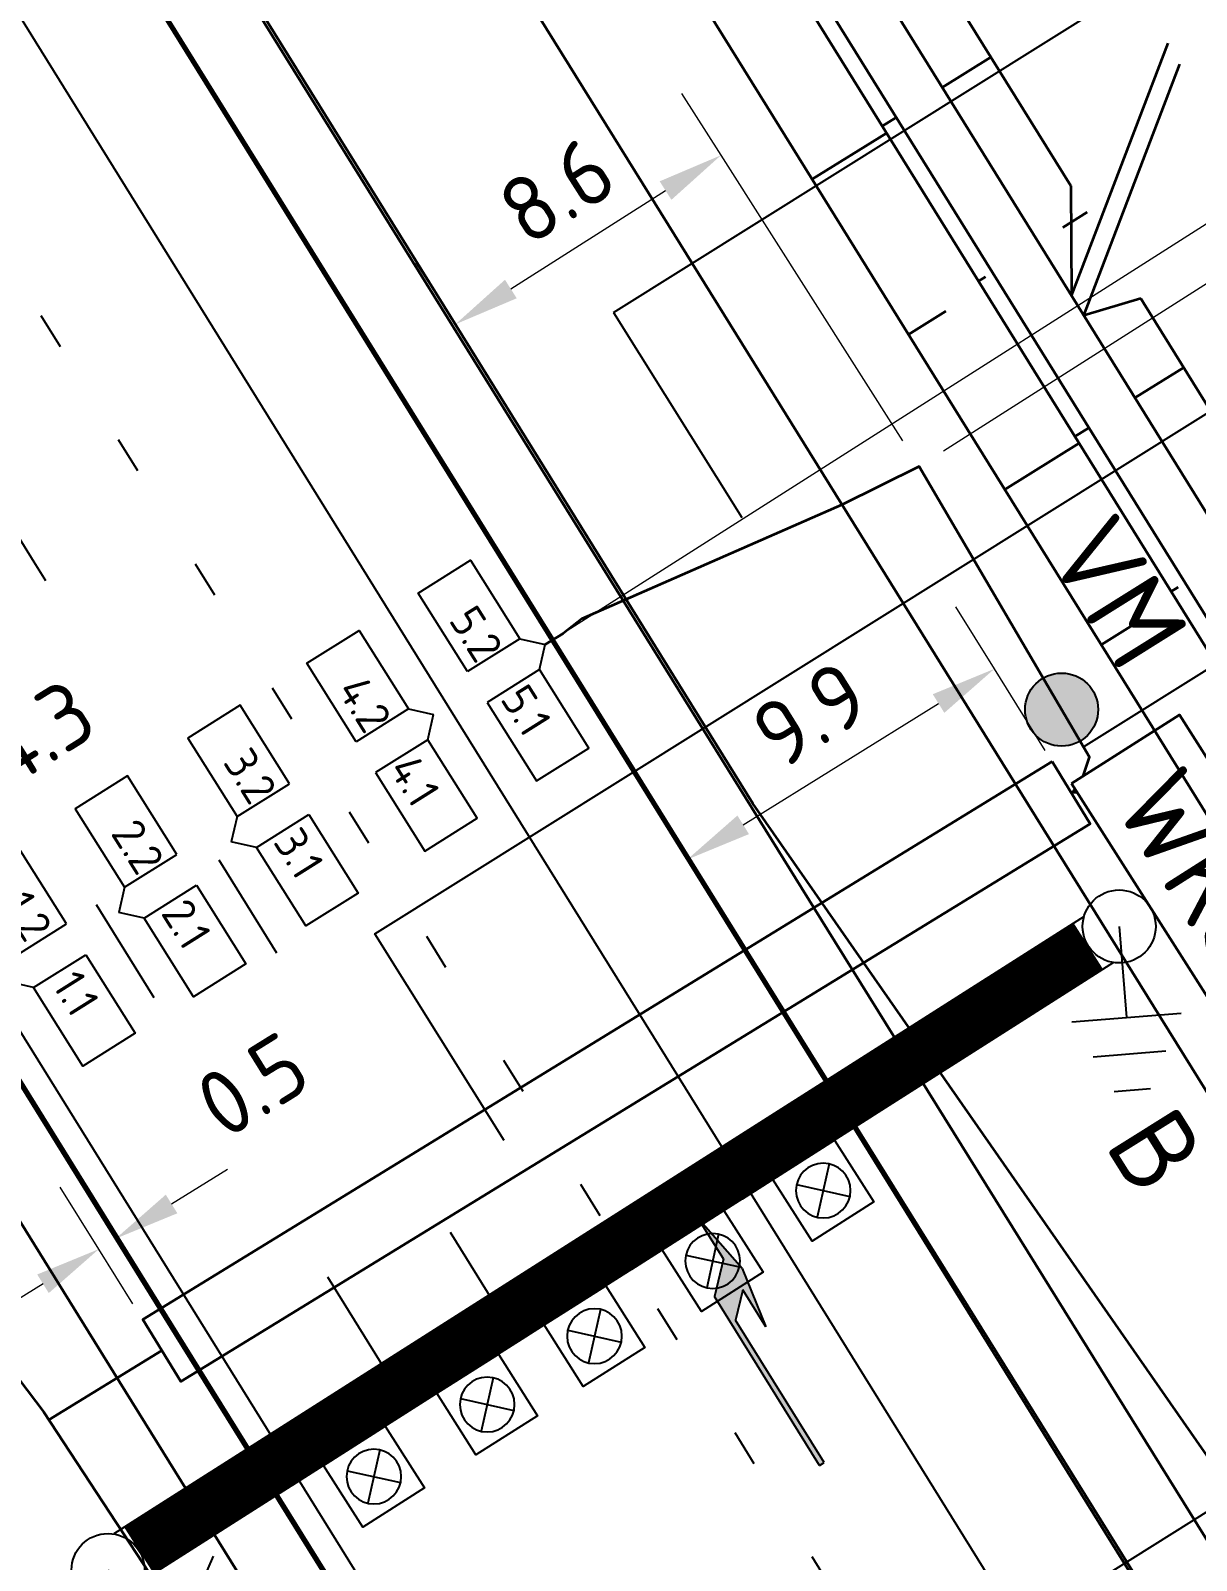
# Model space of a CAD drawing. Header units: metres. Extents: x 134219 to 139178, y 438661 to 444352.
# Drawn here: x 136176.34 to 136208.25, y 441977.05 to 442018.94 of the extents above; entities that cross this region are included whole.
import ezdxf
from ezdxf.enums import TextEntityAlignment as Align

# ---------------------------------------------------------------- set-up
doc = ezdxf.new("R2010")
doc.units = ezdxf.units.M
doc.linetypes.add('13strp', pattern=[4, 1, -3])
doc.linetypes.add('39strp', pattern=[12, 3, -9])
doc.layers.get('DEFPOINTS').update_dxf_attribs({"color": 193})
for name, color, linetype, lineweight in [('N-WE-KL-DATA-S', 10, 'Continuous', 25), ('N-WE-KL-DATA-T18', 1, 'Continuous', 18), ('N-WE-KL-DATA-T25', 7, 'Continuous', 25), ('N-WE-KL-ET_AARDING-S', 7, 'Continuous', 25), ('N-WE-KL-ET_AARDING_AARDELECTRODE-T18', 10, 'Continuous', 18), ('N-WE-KL-ET_AARDING_AARDELECTRODE-T25', 7, 'Continuous', 25), ('N-WE-KL-ET_HULPSTUK_MOF-S', 10, 'Continuous', 25), ('N-WE-KL-ET_LS_OV_KABEL-G', 10, 'KL-LS-OV-N', 35), ('N-WE-KL-ET_LS_OV_KABEL-M', 7, 'Continuous', 18), ('N-WE-KL-ET_LS_OV_KAST-G', 10, 'Continuous', 35), ('N-WE-KL-ET_MANTELBUIS-G', 10, 'Continuous', 35), ('N-WE-KL-MONITORING-T18', 1, 'Continuous', 25), ('N-WE-VW-BEWEGWIJZERING_DRAAGCONSTRUCTIE-PORTAAL-S', 10, 'Continuous', 25), ('N-WE-VW-BEWEGWIJZERING_DRAAGCONSTRUCTIE_PORTAAL_POER-S', 7, 'Continuous', 25), ('N-WE-VW-VS-S', 160, 'Continuous', 25), ('N-WE-VW-VS-T18', 10, 'Continuous', 18), ('N-WE-VW-VS-T25', 7, 'Continuous', 25), ('Utd-geleiderail-nw', 8, 'glm a2ee v014$0$f2m40080', 35), ('Utd-ondergr-nw', 8, '13strp', 35), ('X-XX-AL-AANPIJLING-S', 7, 'Continuous', 25)]:
    doc.layers.add(name, color=color, linetype=linetype, lineweight=lineweight)
doc.layers.add('N-WE-KL-MONITORING-T25', color=2, linetype='Continuous')
doc.layers.add('Utd-weg-nw', color=8, linetype='Continuous')
doc.styles.add('ISO18', font='NLCS-ISO.ttf')
doc.styles.add('ISO25', font='NLCS-ISO.ttf')
doc.styles.add('NLCS-ISO', font='NLCS-ISO.ttf')
doc.styles.add('NLCS_18', font='NLCS-ISO.ttf', dxfattribs={"height": 1.8})
doc.linetypes.add('glm a2ee v014$0$f2m40080', pattern='A,2,-1,[160,RTW.shx,S=0.5,R=0,X=0,Y=0],-1', length=4)
doc.linetypes.add('KL-LS-OV-N', pattern='A,4,-1,[103,NLCS.SHX,S=0.75,R=0,X=0,Y=0],-1,4,-1.5,["0V",Standard,S=1,R=0,X=0,Y=-0.5],-3', length=14.5)
doc.dimstyles.new('NLCS_t18_pijl_Dimension_l3_h1', dxfattribs={"dimtxt": 1.8, "dimasz": 1.8, "dimexe": 2, "dimexo": 2, "dimgap": 0.7, "dimtad": 1, "dimdec": 1, "dimzin": 0, "dimdsep": 46, "dimtxsty": 'NLCS_18', "dimcen": 2.5, "dimdle": 2, "dimclrd": 256, "dimclre": 256, "dimclrt": 256, "dimadec": 1, "dimazin": 0, "dimtfac": 1, "dimtdec": 1, "dimtofl": 0, "dimtmove": 1, "dimatfit": 0, "dimfxl": 0, "dimtolj": 1, "dimtzin": 0, "dimlwd": 18, "dimlwe": 18, "dimarcsym": 0})

# ---------------------------------------------------------------- blocks, each defined once
blk = doc.blocks.new('Dwm A2 aanvulling$0$pijlre_750')
blk.add_hatch(color=256).paths.add_polyline_path([(5.196, -0.375), (4, -0.375), (5.7, -0.675), (7.5, -0.375), (6.2, -0.375), (5.45, 0.375), (0, 0.375), (0, 0.225), (4.596, 0.225)])
for p, q in [((0, 0.375), (5.45, 0.375)), ((0, 0.375), (0, 0.225)), ((0, 0.225), (4.596, 0.225)), ((5.196, -0.375), (4.596, 0.225)), ((6.2, -0.375), (5.45, 0.375)), ((4, -0.375), (5.196, -0.375)), ((5.7, -0.675), (4, -0.375)), ((5.7, -0.675), (7.5, -0.375)), ((6.2, -0.375), (7.5, -0.375))]:
    blk.add_line(p, q)
blk = doc.blocks.new('SVW-BEWEGWIJZERING_DRAAGCONSTRUCTIE_PORTAAL_ANWB (A2 75.894 HRL)')
at = {"ltscale": 10}
blk.add_lwpolyline([(-0.844, -0.537, 1.5, 1.5, 0), (-26.836, -17.084, 0, 0, 0)], format="xyseb", dxfattribs=at)
for points in [[(-0.961, 0.277), (-27.525, -16.634)], [(-0.155, -0.988), (-26.719, -17.899)]]:
    blk.add_lwpolyline(points)
blk = doc.blocks.new('SKL-DATA_SIGNAALGEVER_DYNAMISCH-SO')
blk.add_line((0, 2), (0, -2))
blk.add_lwpolyline([(0, -1), (0, 1), (-2, 1), (-2, -1)], close=True)
for points in [[(-0.47, -0.53), (-1.53, 0.53)], [(-0.47, 0.53), (-1.53, -0.53)]]:
    blk.add_lwpolyline(points)
blk.add_circle((-1, 0), 0.75)
at = {"layer": 'N-WE-KL-DATA-T18', "linetype": 'ByBlock', "style": 'NLCS-ISO', "flags": 1}
for tag, p in [('LEVERANCIER', (0, -6.431)), ('BEHOREND_BIJ_PORTAAL_(CONSTRUCTIENUMMER)', (0, -10.215)), ('LOCATIE', (0, -14)), ('TYPE_SIGNAALGEVER', (0, -17.784)), ('PB-ADRES', (0, -21.569)), ('RIJSTROOK_(1,2,3,ETC.)', (0, -25.353)), ('BPS-CODERING', (0, -29.138)), ('OVERIGE_OPMERKING(EN)_1', (0, -32.922)), ('OVERIGE_OPMERKING(EN)_2', (0, -36.707))]:
    blk.add_attdef(tag, p, '', height=1.8, dxfattribs=at)
at = {"layer": 'N-WE-KL-DATA-T25', "linetype": 'ByBlock', "style": 'NLCS-ISO'}
blk.add_attdef('OMSCHRIJVING_T.B.V._LEGENDA', (0, 4.715), '', height=2.5, dxfattribs=at)
blk = doc.blocks.new('SVW-VS_KAST_BERMKAST-SO')
blk.add_lwpolyline([(-4, -1), (4, -1), (4, -4.5), (-4, -4.5)], close=True)
at = {"layer": 'N-WE-VW-VS-T18', "style": 'NLCS-ISO', "flags": 1}
for tag, p in [('OMSCHRIJVING_LEGENDA', (0, -11.181)), ('CONSTRUCTIENUMMER', (0, -14.965)), ('LOCATIE', (0, -18.75)), ('BPS-CODERING', (0, -22.534)), ('NAAM_TB_POORTNUMMER_1', (0, -26.319)), ('CLID_POORTNUMMER_1', (0, -30.103)), ('IP-ADRES_POORTNUMMER_1', (0, -33.888)), ('NAAM_TB_POORTNUMMER_2', (0, -37.672)), ('CLID_POORTNUMMER_2', (0, -41.457)), ('IP-ADRES_POORTNUMMER_2', (0, -45.241)), ('NAAM_TB_POORTNUMMER_3', (0, -49.026)), ('CLID_POORTNUMMER_3', (0, -52.81)), ('IP-ADRES_POORTNUMMER_3', (0, -56.595)), ('NAAM_TB_POORTNUMMER_4', (0, -60.379)), ('CLID_POORTNUMMER_4', (0, -64.164)), ('IP-ADRES_POORTNUMMER_4', (0, -67.948)), ('NAAM_SWITCH', (0, -71.733)), ('IP-ADRES_SWITCH', (0, -75.517)), ('VOEDINGSPUNT', (0, -79.302)), ('POSITIE_X', (0, -86.871)), ('POSITIE_Y', (0, -90.655)), ('OVERIGE_OPMERKING(EN)_1', (0, -94.44)), ('OVERIGE_OPMERKING(EN)_2', (0, -98.224))]:
    blk.add_attdef(tag, p, '', height=1.8, dxfattribs=at)
at = {"layer": 'N-WE-VW-VS-T18', "style": 'NLCS-ISO'}
blk.add_attdef('GROEPSNUMMER', (0, -83.086), '', height=1.8, dxfattribs=at)
at = {"layer": 'N-WE-VW-VS-T25', "style": 'NLCS-ISO'}
blk.add_attdef('SOORT_KAST', text='', height=2.25, dxfattribs=at).set_placement((0, -2.75), align=Align.MIDDLE_CENTER)
blk = doc.blocks.new('SVW-TDI_HULP_DETECTIELUS-SO')
blk.add_line((0.5, 0.5), (0, 0))
at = {"color": 0, "linetype": 'ByBlock'}
blk.add_lwpolyline([(0.5, 2.192), (3.038, 2.192), (3.038, 0.5), (0.5, 0.5)], close=True, dxfattribs=at)
at = {"layer": 'N-WE-VW-VS-T18', "linetype": 'ByBlock', "style": 'NLCS-ISO', "flags": 1}
for tag, p in [('OMSCHRIJVING_LEGENDA', (7.741, -6.192)), ('NABIJ_PORTAAL', (7.741, -9.976)), ('LOCATIE', (7.741, -13.761)), ('RIJSTROKEN', (7.741, -17.545)), ('OVERIGE_OPMERKING(EN)_1', (7.741, -21.33)), ('OVERIGE_OPMERKING(EN)_2', (7.741, -25.114))]:
    blk.add_attdef(tag, p, '', height=1.8, dxfattribs=at)
at = {"layer": 'N-WE-VW-VS-T25', "linetype": 'ByBlock', "style": 'NLCS-ISO'}
blk.add_attdef('LUSNUMMER', text='', height=1.8, dxfattribs=at).set_placement((2.264, 1.346), align=Align.MIDDLE)
blk = doc.blocks.new('SKL-ET_HULP_MOF_VERBINDINGSMOF-SO')
at = {"ltscale": 10}
h = blk.add_hatch(color=256, dxfattribs=at)
edge = h.paths.add_edge_path()
edge.add_arc((0, 0), 1, 0, 360)
blk.add_circle((0, 0), 1)
at = {"layer": 'N-WE-KL-MONITORING-T18', "style": 'ISO18', "flags": 1}
for tag, p in [('OMSCHRIJVING_LEGENDA', (0, -8.431)), ('LOCATIE', (0, -12.215)), ('MASTNUMMER', (0, -16)), ('VAN', (0, -19.784)), ('NAAR', (0, -23.569)), ('VOEDINGSPUNT', (0, -27.353)), ('GROEPSNUMMER', (0, -31.138)), ('OVERIGE_OPMERKING(EN)_1', (0, -34.922)), ('OVERIGE_OPMERKING(EN)_2', (0, -38.707))]:
    blk.add_attdef(tag, p, '', height=1.8, dxfattribs=at)
at = {"layer": 'N-WE-KL-MONITORING-T25', "style": 'ISO25'}
blk.add_attdef('SOORT_MOF', (0, 2.715), '', height=2.25, dxfattribs=at)
blk = doc.blocks.new('SKL-ET_AARDING_AARDELEKTRODE-SO (1)')
for points in [[(2.5, 1.5), (2.5, -1.5)], [(3.5, 1), (3.5, -1)], [(4.5, -0.5), (4.5, 0.5)], [(0, 0), (2.5, 0)]]:
    blk.add_lwpolyline(points)
at = {"layer": 'N-WE-KL-ET_AARDING_AARDELECTRODE-T18', "style": 'NLCS-ISO', "flags": 1}
for tag, p in [('OMSCHRIJVING_LEGENDA', (0, -8.635)), ('CONSTRUCTIENUMMER', (0, -12.42)), ('LOCATIE', (0, -16.204)), ('OVERIGE_OPMERKING(EN)_1', (0, -19.989)), ('OVERIGE_OPMERKING(EN)_2', (0, -23.773))]:
    blk.add_attdef(tag, p, '', height=1.8, dxfattribs=at)
at = {"layer": 'N-WE-KL-ET_AARDING_AARDELECTRODE-T25', "style": 'NLCS-ISO'}
blk.add_attdef('TYPE_SYMBOOL', (0, 4.405), '', height=2.25, dxfattribs=at)
blk = doc.blocks.new('SVW-BEWEGWIJZERING_DRAAGCONSTRUCTIE_PORTAAL_POER-SO')
blk.add_circle((0, 0), 1)
at = {"layer": 'N-WE-KL-MONITORING-T18', "style": 'ISO18', "flags": 1}
for tag, p in [('OMSCHRIJVING_LEGENDA', (0, 28.559)), ('CONSTRUCTIENUMMER', (0, 24.775)), ('LOCATIE', (0, 20.99)), ('TYPE_POER', (0, 17.206)), ('POSITIE_POER', (0, 13.421)), ('OVERIGE_OPMERKING(EN)_1', (0, 9.637)), ('OVERIGE_OPMERKING(EN)_2', (0, 5.852))]:
    blk.add_attdef(tag, p, '', height=1.8, dxfattribs=at)
blk = doc.blocks.new('SVW-BEWEGWIJZERING_DRAAGCONSTRUCTIE_PORTAAL')
blk.add_circle((0, 0), 1)
at = {"layer": 'N-WE-KL-MONITORING-T18', "style": 'ISO18', "flags": 1}
for tag, p in [('OMSCHRIJVING_LEGENDA', (9, -7.431)), ('CONSTRUCTIENUMMER', (9, -11.215)), ('LOCATIE', (9, -15)), ('LENGTE_PORTAAL', (9, -18.784)), ('TYPE_PORTAAL', (9, -22.569)), ('BPS-CODERING', (9, -26.353)), ('OVERIGE_OPMERKING(EN)_1', (9, -30.138)), ('OVERIGE_OPMERKING(EN)_2', (9, -33.922))]:
    blk.add_attdef(tag, p, '', height=1.8, dxfattribs=at)
blk = doc.blocks.new('*D259')
at = {"layer": 'DEFPOINTS', "color": 0, "transparency": 16777216}
for p in [(136172.715, 441995.453), (136169.048, 441993.177), (136169.048, 441993.177)]:
    blk.add_point(p, dxfattribs=at)
at = {"layer": 'N-WE-KL-ET_LS_OV_KABEL-M', "lineweight": 18, "transparency": 16777216}
for p, q in [((136172.715, 441995.453), (136171.66, 441997.152)), ((136169.048, 441993.177), (136167.993, 441994.876))]:
    blk.add_line(p, q, dxfattribs=at)
at = {"layer": 'N-WE-KL-ET_LS_OV_KABEL-M', "linetype": 'Continuous', "lineweight": 18, "transparency": 16777216}
for p, q in [((136174.244, 441996.403), (136175.773, 441997.352)), ((136167.519, 441992.227), (136165.99, 441991.278))]:
    blk.add_line(p, q, dxfattribs=at)
at = {"layer": 'N-WE-KL-ET_LS_OV_KABEL-M', "transparency": 16777216}
for points in [[(136174.086, 441996.658), (136174.402, 441996.148), (136172.715, 441995.453)], [(136167.361, 441992.482), (136167.677, 441991.972), (136169.048, 441993.177)]]:
    blk.add_solid(points, dxfattribs=at)
at = {"layer": 'N-WE-KL-ET_LS_OV_KABEL-M', "transparency": 16777216, "insert": (136176.533, 441999.707), "char_height": 1.8, "attachment_point": 5, "rotation": 31.8363, "style": 'NLCS_18'}
blk.add_mtext('\\A1;4.3', dxfattribs=at)
blk = doc.blocks.new('*D265')
at = {"layer": 'DEFPOINTS', "color": 0, "transparency": 16777216}
for p in [(136195.241, 442015.523), (136195.241, 442015.523), (136187.97, 442010.894)]:
    blk.add_point(p, dxfattribs=at)
at = {"layer": 'N-WE-KL-ET_LS_OV_KABEL-M', "lineweight": 18, "transparency": 16777216}
for p, q in [((136195.241, 442015.523), (136194.167, 442017.21)), ((136187.97, 442010.894), (136186.896, 442012.581))]:
    blk.add_line(p, q, dxfattribs=at)
at = {"layer": 'N-WE-KL-ET_LS_OV_KABEL-M', "linetype": 'Continuous', "lineweight": 18, "transparency": 16777216}
blk.add_line((136189.488, 442011.861), (136193.723, 442014.556), dxfattribs=at)
at = {"layer": 'N-WE-KL-ET_LS_OV_KABEL-M', "transparency": 16777216}
for points in [[(136193.562, 442014.809), (136193.884, 442014.303), (136195.241, 442015.523)], [(136189.327, 442012.114), (136189.649, 442011.607), (136187.97, 442010.894)]]:
    blk.add_solid(points, dxfattribs=at)
at = {"layer": 'N-WE-KL-ET_LS_OV_KABEL-M', "transparency": 16777216, "insert": (136190.746, 442014.558), "char_height": 1.8, "attachment_point": 5, "rotation": 32.4816, "style": 'NLCS_18'}
blk.add_mtext('\\A1;8.6', dxfattribs=at)
blk = doc.blocks.new('*D266')
at = {"layer": 'DEFPOINTS', "color": 0, "transparency": 16777216}
for p in [(136168.892, 441975.767), (136168.892, 441975.767), (136171.19, 441972.157)]:
    blk.add_point(p, dxfattribs=at)
at = {"layer": 'N-WE-KL-ET_LS_OV_KABEL-M', "linetype": 'Continuous', "lineweight": 18, "transparency": 16777216}
for p, q in [((136167.925, 441977.286), (136166.958, 441978.804)), ((136171.19, 441972.157), (136168.892, 441975.767)), ((136170.041, 441973.962), (136174.009, 441975.084)), ((136174.009, 441975.084), (136176.308, 441971.473)), ((136172.157, 441970.638), (136173.123, 441969.12))]:
    blk.add_line(p, q, dxfattribs=at)
at = {"layer": 'N-WE-KL-ET_LS_OV_KABEL-M', "lineweight": 18, "transparency": 16777216}
for p, q in [((136168.892, 441975.767), (136170.579, 441976.841)), ((136171.19, 441972.157), (136172.877, 441973.231))]:
    blk.add_line(p, q, dxfattribs=at)
at = {"layer": 'N-WE-KL-ET_LS_OV_KABEL-M', "transparency": 16777216}
for points in [[(136168.178, 441977.447), (136167.672, 441977.125), (136168.892, 441975.767)], [(136172.41, 441970.799), (136171.904, 441970.477), (136171.19, 441972.157)]]:
    blk.add_solid(points, dxfattribs=at)
at = {"layer": 'N-WE-KL-ET_LS_OV_KABEL-M', "transparency": 16777216, "insert": (136176.508, 441974.138), "char_height": 1.8, "attachment_point": 5, "rotation": 302.4816, "style": 'NLCS_18'}
blk.add_mtext('\\A1;4.3', dxfattribs=at)
blk = doc.blocks.new('*D477')
at = {"layer": 'DEFPOINTS', "color": 0, "transparency": 16777216}
for p in [(136202.725, 442001.46), (136202.725, 442001.46), (136194.319, 441996.241)]:
    blk.add_point(p, dxfattribs=at)
at = {"layer": 'N-WE-KL-ET_LS_OV_KABEL-M', "lineweight": 18, "transparency": 16777216}
for p, q in [((136202.725, 442001.46), (136201.67, 442003.159)), ((136194.319, 441996.241), (136193.264, 441997.94))]:
    blk.add_line(p, q, dxfattribs=at)
at = {"layer": 'N-WE-KL-ET_LS_OV_KABEL-M', "linetype": 'Continuous', "lineweight": 18, "transparency": 16777216}
blk.add_line((136195.849, 441997.19), (136201.196, 442000.511), dxfattribs=at)
at = {"layer": 'N-WE-KL-ET_LS_OV_KABEL-M', "transparency": 16777216}
for points in [[(136201.038, 442000.766), (136201.354, 442000.256), (136202.725, 442001.46)], [(136195.69, 441997.445), (136196.007, 441996.936), (136194.319, 441996.241)]]:
    blk.add_solid(points, dxfattribs=at)
at = {"layer": 'N-WE-KL-ET_LS_OV_KABEL-M', "transparency": 16777216, "insert": (136197.678, 442000.21), "char_height": 1.8, "attachment_point": 5, "rotation": 31.8363, "style": 'NLCS_18'}
blk.add_mtext('\\A1;9.9', dxfattribs=at)
blk = doc.blocks.new('*D478')
at = {"layer": 'DEFPOINTS', "color": 0, "transparency": 16777216}
for p in [(136178.671, 441985.86), (136178.21, 441985.573), (136178.21, 441985.573)]:
    blk.add_point(p, dxfattribs=at)
at = {"layer": 'N-WE-KL-ET_LS_OV_KABEL-M', "lineweight": 18, "transparency": 16777216}
for p, q in [((136178.671, 441985.86), (136177.616, 441987.559)), ((136178.21, 441985.573), (136177.155, 441987.272))]:
    blk.add_line(p, q, dxfattribs=at)
at = {"layer": 'N-WE-KL-ET_LS_OV_KABEL-M', "linetype": 'Continuous', "lineweight": 18, "transparency": 16777216}
for p, q in [((136180.201, 441986.809), (136181.73, 441987.759)), ((136176.681, 441984.624), (136175.152, 441983.674))]:
    blk.add_line(p, q, dxfattribs=at)
at = {"layer": 'N-WE-KL-ET_LS_OV_KABEL-M', "transparency": 16777216}
for points in [[(136180.042, 441987.064), (136180.359, 441986.554), (136178.671, 441985.86)], [(136176.523, 441984.879), (136176.839, 441984.369), (136178.21, 441985.573)]]:
    blk.add_solid(points, dxfattribs=at)
at = {"layer": 'N-WE-KL-ET_LS_OV_KABEL-M', "transparency": 16777216, "insert": (136182.413, 441990.066), "char_height": 1.8, "attachment_point": 5, "rotation": 31.8363, "style": 'NLCS_18'}
blk.add_mtext('\\A1;0.5', dxfattribs=at)

msp = doc.modelspace()

# ---------------------------------------------------------------- linework, layer by layer
at = {"layer": 'N-WE-KL-ET_LS_OV_KABEL-G', "flags": 128}
for points, elevation in [([(136141.978, 442038.081), (136174.896, 441983.477), (136176.706, 441981.105), (136181.589, 441973.663), (136183.267, 441970.187)], 1.276), ([(136205.157, 441998.522), (136205.33, 441999.038), (136200.665, 442007.004), (136198.545, 442005.95), (136191.431, 442002.83), (136190.922, 442002.424), (136190.427, 442002.129)], 0.306), ([(136204.929, 441998.174), (136204.847, 441998.07), (136204.828, 441998.073), (136204.817, 441998.08), (136204.986, 441998.084)], 0.306), ([(136179.934, 441982.797), (136176.84, 441980.899)], 0.306)]:
    msp.add_lwpolyline(points, dxfattribs=dict(at, elevation=elevation))
at = {"layer": 'N-WE-KL-ET_LS_OV_KABEL-M'}
for points, elevation in [([(136190.427, 442002.129), (136216.548, 442018.758)], 1.367), ([(136201.336, 442007.431), (136214.884, 442016.056)], 0.306), ([(136200.218, 442007.706), (136195.241, 442015.523)], 0.306)]:
    msp.add_lwpolyline(points, dxfattribs=dict(at, elevation=elevation))
for points in [[(136204.113, 441999.224), (136202.725, 442001.46)], [(136179.139, 441984.077), (136178.21, 441985.573)]]:
    msp.add_lwpolyline(points, dxfattribs=at)
at = {"layer": 'N-WE-KL-ET_MANTELBUIS-G', "flags": 128}
msp.add_lwpolyline([(136204.305, 441998.925), (136179.411, 441983.65), (136180.457, 441981.945), (136205.351, 441997.221)], close=True, dxfattribs=at)
at = {"layer": 'Utd-geleiderail-nw', "linetype": 'Continuous', "flags": 128}
for points in [[(136209.823, 441978.079), (136204.111, 441986.287), (136196.113, 441997.778), (136192.948, 442002.876), (136187.673, 442011.371), (136182.399, 442019.867), (136177.144, 442028.329), (136172.187, 442036.975), (136167.209, 442045.655), (136162.231, 442054.335), (136157.254, 442063.015), (136152.276, 442071.695), (136147.299, 442080.376), (136145.835, 442082.927), (136141.632, 442090.258), (136137.343, 442097.736), (136132.366, 442106.416)], [(136131.137, 442058.663), (136136.412, 442050.168), (136141.687, 442041.672), (136146.962, 442033.176), (136152.237, 442024.681), (136157.512, 442016.185), (136162.787, 442007.69), (136168.061, 441999.194), (136173.336, 441990.699), (136178.611, 441982.203), (136183.886, 441973.707), (136189.161, 441965.212), (136194.436, 441956.716), (136199.711, 441948.221), (136204.986, 441939.725), (136210.261, 441931.229), (136228.076, 441898.872)]]:
    msp.add_lwpolyline(points, dxfattribs=at)
at = {"layer": 'Utd-ondergr-nw', "linetype": 'Continuous', "flags": 128}
for points in [[(136143.447, 442082.399), (136145.274, 442079.212), (136150.252, 442070.532), (136155.23, 442061.852), (136160.207, 442053.171), (136165.185, 442044.491), (136170.162, 442035.811), (136175.14, 442027.131), (136180.415, 442018.635), (136185.69, 442010.14), (136190.965, 442001.644), (136196.24, 441993.148), (136201.515, 441984.653), (136206.79, 441976.157), (136212.064, 441967.662), (136217.339, 441959.166), (136222.614, 441950.67), (136227.889, 441942.175), (136233.164, 441933.679), (136238.439, 441925.184), (136243.714, 441916.688), (136248.989, 441908.193), (136254.264, 441899.697), (136259.539, 441891.201)], [(136143.513, 442082.424), (136145.334, 442079.249), (136150.311, 442070.569), (136155.289, 442061.889), (136160.267, 442053.208), (136165.244, 442044.528), (136170.222, 442035.848), (136175.199, 442027.168), (136180.474, 442018.672), (136185.749, 442010.177), (136191.024, 442001.681), (136196.299, 441993.185), (136201.574, 441984.69), (136206.849, 441976.194), (136212.124, 441967.699), (136217.399, 441959.203), (136222.674, 441950.707), (136227.949, 441942.212), (136233.224, 441933.716), (136238.499, 441925.221), (136243.774, 441916.725), (136249.048, 441908.229), (136254.323, 441899.734), (136259.598, 441891.238)], [(136132.819, 442059.708), (136138.094, 442051.212), (136143.369, 442042.717), (136148.644, 442034.221), (136153.919, 442025.725), (136159.194, 442017.23), (136164.469, 442008.734), (136169.744, 442000.239), (136175.018, 441991.743), (136180.293, 441983.247), (136185.568, 441974.752), (136190.843, 441966.256), (136196.118, 441957.761), (136201.393, 441949.265), (136206.668, 441940.769), (136211.943, 441932.274), (136217.218, 441923.778), (136222.493, 441915.283), (136227.768, 441906.787), (136233.043, 441898.291), (136238.318, 441889.796)], [(136132.878, 442059.745), (136138.153, 442051.249), (136143.428, 442042.753), (136148.703, 442034.258), (136153.978, 442025.762), (136159.253, 442017.267), (136164.528, 442008.771), (136169.803, 442000.275), (136175.078, 441991.78), (136180.353, 441983.284), (136185.628, 441974.789), (136190.903, 441966.293), (136196.178, 441957.798), (136201.453, 441949.302), (136206.728, 441940.806), (136212.003, 441932.311), (136217.277, 441923.815), (136222.552, 441915.32), (136227.827, 441906.824), (136233.102, 441898.328), (136238.377, 441889.833)], [(136181.523, 442052.207), (136185.709, 442045.464), (136190.984, 442036.969), (136196.259, 442028.473), (136201.534, 442019.977), (136204.818, 442014.688)], [(136180.193, 442051.363), (136184.371, 442044.633), (136189.646, 442036.138), (136194.921, 442027.642), (136200.196, 442019.147), (136205.471, 442010.651), (136210.746, 442002.155), (136216.021, 441993.66), (136221.296, 441985.164), (136226.571, 441976.669), (136231.846, 441968.173), (136237.121, 441959.677), (136242.396, 441951.182), (136247.67, 441942.686), (136252.945, 441934.191), (136258.22, 441925.695), (136263.495, 441917.2), (136268.77, 441908.704), (136274.045, 441900.208), (136279.32, 441891.713)], [(136178.939, 442050.538), (136183.097, 442043.842), (136188.372, 442035.347), (136193.647, 442026.851), (136198.922, 442018.355), (136204.197, 442009.86), (136209.472, 442001.364), (136214.747, 441992.869), (136220.021, 441984.373), (136225.296, 441975.877), (136230.571, 441967.382), (136235.846, 441958.886), (136241.121, 441950.391), (136246.396, 441941.895), (136251.671, 441933.399), (136256.946, 441924.904), (136262.221, 441916.408), (136267.496, 441907.913), (136272.771, 441899.417), (136278.046, 441890.922)], [(136176.634, 442048.848), (136180.676, 442042.339), (136185.951, 442033.843), (136191.226, 442025.348), (136196.501, 442016.852), (136201.775, 442008.356), (136207.05, 441999.861), (136212.325, 441991.365), (136217.6, 441982.87), (136222.875, 441974.374), (136228.15, 441965.878), (136233.425, 441957.383), (136238.7, 441948.887), (136243.975, 441940.392), (136249.25, 441931.896), (136254.525, 441923.401), (136259.8, 441914.905), (136265.075, 441906.409), (136270.35, 441897.914), (136275.625, 441889.418)], [(136193.265, 442026.614), (136198.539, 442018.118), (136203.814, 442009.622), (136209.089, 442001.127), (136214.364, 441992.631), (136219.639, 441984.136), (136224.914, 441975.64), (136230.189, 441967.144), (136235.464, 441958.649), (136240.739, 441950.153), (136246.014, 441941.658), (136251.289, 441933.162), (136256.564, 441924.667), (136261.839, 441916.171)], [(136187.827, 442023.238), (136193.102, 442014.742), (136198.377, 442006.246), (136203.652, 441997.751), (136208.927, 441989.255), (136214.202, 441980.76), (136219.477, 441972.264), (136224.752, 441963.769), (136230.027, 441955.273), (136235.302, 441946.777), (136240.577, 441938.282), (136245.852, 441929.786), (136251.127, 441921.291), (136256.401, 441912.795), (136261.676, 441904.299)], [(136182.326, 442019.822), (136187.601, 442011.326), (136192.876, 442002.831), (136198.151, 441994.335), (136203.426, 441985.84), (136208.701, 441977.344), (136213.976, 441968.849), (136219.251, 441960.353), (136224.526, 441951.857), (136229.801, 441943.362), (136235.076, 441934.866), (136240.351, 441926.371), (136245.626, 441917.875), (136250.901, 441909.379), (136256.175, 441900.884), (136261.45, 441892.388)], [(136201.293, 442017.38), (136202.631, 442018.211)], [(136200.037, 442016.559), (136199.655, 442016.322)], [(136199.773, 442016.132), (136197.734, 442014.866)], [(136204.599, 442013.548), (136205.268, 442013.963)], [(136202.484, 442012.192), (136202.292, 442012.074)], [(136201.391, 442011.251), (136200.371, 442010.618)], [(136206.734, 442011.603), (136206.809, 442011.482), (136212.084, 442002.986), (136217.359, 441994.491), (136222.634, 441985.995), (136227.909, 441977.499), (136233.184, 441969.004), (136233.205, 441968.969)], [(136206.568, 442008.885), (136207.906, 442009.716)], [(136205.312, 442008.063), (136204.93, 442007.826)], [(136205.048, 442007.636), (136203.009, 442006.37)], [(136207.758, 442003.697), (136207.567, 442003.578)], [(136206.666, 442002.755), (136205.646, 442002.122)]]:
    msp.add_lwpolyline(points, dxfattribs=at)
at = {"layer": 'Utd-ondergr-nw', "linetype": 'Continuous'}
for points in [[(136204.838, 442011.67), (136207.485, 442018.594)], [(136205.17, 442011.136), (136207.801, 442018.021)], [(136204.818, 442014.688), (136204.838, 442011.67)], [(136206.734, 442011.603), (136205.17, 442011.136)]]:
    msp.add_lwpolyline(points, dxfattribs=at)
at = {"layer": 'Utd-weg-nw', "linetype": 'Continuous', "flags": 128}
for points in [[(136140.256, 442081.232), (136142.428, 442077.445), (136147.406, 442068.765), (136152.384, 442060.085), (136157.361, 442051.404), (136162.339, 442042.724), (136167.316, 442034.044), (136172.294, 442025.364), (136177.569, 442016.868), (136182.844, 442008.373), (136188.119, 441999.877), (136193.394, 441991.381), (136198.669, 441982.886), (136203.944, 441974.39), (136209.218, 441965.895), (136214.493, 441957.399), (136219.768, 441948.903), (136225.043, 441940.408), (136230.318, 441931.912), (136235.593, 441923.417), (136240.868, 441914.921), (136246.143, 441906.425), (136251.418, 441897.93), (136256.693, 441889.434)], [(136128.198, 442068.609), (136133.473, 442060.114), (136138.748, 442051.618), (136144.023, 442043.123), (136149.298, 442034.627), (136154.573, 442026.132), (136159.848, 442017.636), (136165.123, 442009.14), (136170.398, 442000.645), (136175.673, 441992.149), (136180.948, 441983.654), (136186.223, 441975.158), (136191.497, 441966.662), (136196.772, 441958.167), (136202.047, 441949.671), (136207.322, 441941.176), (136212.597, 441932.68), (136217.872, 441924.184), (136223.147, 441915.689), (136228.422, 441907.193), (136233.697, 441898.698), (136238.972, 441890.202)]]:
    msp.add_lwpolyline(points, dxfattribs=at)
at = {"layer": 'Utd-weg-nw', "linetype": '13strp', "flags": 128}
msp.add_lwpolyline([(136134.427, 442079.1), (136137.395, 442074.32), (136142.67, 442065.824), (136147.945, 442057.328), (136153.22, 442048.833), (136158.494, 442040.337), (136163.769, 442031.842), (136169.044, 442023.346), (136174.319, 442014.85), (136179.594, 442006.355), (136184.869, 441997.859), (136190.144, 441989.364), (136195.419, 441980.868), (136200.694, 441972.372), (136205.969, 441963.877), (136211.244, 441955.381), (136216.519, 441946.886), (136221.794, 441938.39), (136227.069, 441929.895), (136232.344, 441921.399), (136237.618, 441912.903), (136242.893, 441904.408), (136248.168, 441895.912), (136253.443, 441887.417), (136258.718, 441878.921), (136263.993, 441870.425), (136269.268, 441861.93), (136274.543, 441853.434), (136279.818, 441844.939), (136285.093, 441836.443), (136290.368, 441827.947), (136295.643, 441819.452), (136300.918, 441810.956), (136306.193, 441802.461), (136311.468, 441793.965), (136316.743, 441785.469), (136322.017, 441776.974), (136327.292, 441768.478), (136332.567, 441759.983), (136337.842, 441751.487), (136343.117, 441742.992), (136348.392, 441734.496), (136353.667, 441726), (136358.942, 441717.505), (136364.217, 441709.009), (136369.492, 441700.514), (136374.767, 441692.018), (136380.042, 441683.522), (136385.317, 441675.027), (136390.592, 441666.531), (136395.867, 441658.036), (136401.141, 441649.54), (136406.416, 441641.044), (136411.691, 441632.549), (136416.966, 441624.053), (136422.241, 441615.558), (136427.516, 441607.062), (136432.791, 441598.567)], dxfattribs=at)
at = {"layer": 'Utd-weg-nw', "linetype": '39strp', "flags": 128}
for points in [[(136130.854, 442077.793), (136134.23, 442072.355), (136139.505, 442063.859), (136144.78, 442055.363), (136150.055, 442046.868), (136155.33, 442038.372), (136160.605, 442029.877), (136165.88, 442021.381), (136171.155, 442012.886), (136176.43, 442004.39), (136181.705, 441995.894), (136186.979, 441987.399), (136192.254, 441978.903), (136197.529, 441970.408), (136202.804, 441961.912), (136208.079, 441953.416), (136213.354, 441944.921), (136218.629, 441936.425), (136223.904, 441927.93), (136229.179, 441919.434), (136234.454, 441910.938), (136239.729, 441902.443), (136245.004, 441893.947), (136250.279, 441885.452), (136255.554, 441876.956), (136260.829, 441868.46), (136266.103, 441859.965), (136271.378, 441851.469), (136276.653, 441842.974), (136281.928, 441834.478), (136287.203, 441825.983), (136292.478, 441817.487), (136297.753, 441808.991), (136303.028, 441800.496), (136308.303, 441792), (136313.578, 441783.505), (136318.853, 441775.009), (136324.128, 441766.513), (136329.403, 441758.018), (136334.678, 441749.522), (136339.953, 441741.027), (136345.228, 441732.531), (136350.502, 441724.035), (136355.777, 441715.54), (136361.052, 441707.044), (136366.327, 441698.549), (136371.602, 441690.053), (136376.877, 441681.557), (136382.152, 441673.062), (136387.427, 441664.566), (136392.702, 441656.071), (136397.977, 441647.575), (136403.252, 441639.08), (136408.527, 441630.584), (136413.802, 441622.088), (136419.077, 441613.593), (136424.352, 441605.097), (136429.626, 441596.602)], [(136127.496, 442076.564), (136131.257, 442070.508), (136136.532, 442062.013), (136141.807, 442053.517), (136147.081, 442045.022), (136152.356, 442036.526), (136157.631, 442028.03), (136162.906, 442019.535), (136168.181, 442011.039), (136173.456, 442002.544), (136178.731, 441994.048), (136184.006, 441985.553), (136189.281, 441977.057), (136194.556, 441968.561), (136199.831, 441960.066), (136205.106, 441951.57), (136210.381, 441943.075), (136215.656, 441934.579), (136220.931, 441926.083), (136226.205, 441917.588), (136231.48, 441909.092), (136236.755, 441900.597), (136242.03, 441892.101), (136247.305, 441883.605), (136252.58, 441875.11), (136257.855, 441866.614), (136263.13, 441858.119), (136268.405, 441849.623), (136273.68, 441841.127), (136278.955, 441832.632), (136284.23, 441824.136), (136289.505, 441815.641), (136294.78, 441807.145), (136300.055, 441798.65), (136305.33, 441790.154), (136310.604, 441781.658), (136315.879, 441773.163), (136321.154, 441764.667), (136326.429, 441756.172), (136331.704, 441747.676), (136336.979, 441739.18), (136342.254, 441730.685), (136347.529, 441722.189), (136352.804, 441713.694), (136358.079, 441705.198), (136363.354, 441696.702), (136368.629, 441688.207), (136373.904, 441679.711), (136379.179, 441671.216), (136384.454, 441662.72), (136389.728, 441654.224), (136395.003, 441645.729), (136400.278, 441637.233), (136405.553, 441628.738), (136410.828, 441620.242), (136416.103, 441611.747), (136421.378, 441603.251), (136426.653, 441594.755)]]:
    msp.add_lwpolyline(points, dxfattribs=at)
at = {"layer": 'X-XX-AL-AANPIJLING-S'}
for p, q in [((136186.406, 441964.53), (136338.268, 442059.565)), ((136205.164, 441999.323), (136277.971, 442044.885)), ((136192.299, 442011.219), (136224.15, 442031.151))]:
    msp.add_line(p, q, dxfattribs=at)
for points in [[(136189.302, 441988.545), (136185.763, 441994.201), (136249.456, 442034.059)], [(136192.299, 442011.219), (136195.815, 442005.602)]]:
    msp.add_lwpolyline(points, dxfattribs=at)

# ---------------------------------------------------------------- block references
at = {"layer": 'N-WE-KL-DATA-S', "xscale": -1, "rotation": 302.4816344578884}
for p in [(136197.503, 441988.019), (136194.476, 441986.092), (136191.241, 441984.033), (136188.303, 441982.162), (136185.202, 441980.188)]:
    msp.add_blockref('SKL-DATA_SIGNAALGEVER_DYNAMISCH-SO', p, dxfattribs=at)
at = {"layer": 'N-WE-KL-ET_AARDING-S'}
ref = msp.add_blockref('SKL-ET_AARDING_AARDELEKTRODE-SO (1)', (136206.141, 441994.407), dxfattribs=dict(at, xscale=-1, rotation=94.59530198737413))
ref.add_attrib('TYPE_SYMBOOL', 'B', (136205.711, 441988.434), dxfattribs={"layer": 'N-WE-KL-MONITORING-T25', "height": 2.25, "rotation": 302.0379, "style": 'ISO25'})
ref = msp.add_blockref('SKL-ET_AARDING_AARDELEKTRODE-SO (1)', (136178.461, 441976.786), dxfattribs=dict(at, xscale=-1, rotation=156.5942673753914))
ref.add_attrib('TYPE_SYMBOOL', 'B', (136182.571, 441974.149), dxfattribs={"layer": 'N-WE-KL-MONITORING-T25', "height": 2.25, "rotation": 302.0379, "style": 'ISO25'})
at = {"layer": 'N-WE-KL-ET_HULPSTUK_MOF-S'}
ref = msp.add_blockref('SKL-ET_HULP_MOF_VERBINDINGSMOF-SO', (136204.565, 442000.346, 0.306), dxfattribs=at)
ref.add_attrib('SOORT_MOF', 'VM', (136204.084, 442004.683, 0.306), dxfattribs={"layer": 'N-WE-KL-MONITORING-T25', "height": 2.25, "rotation": 302.0379, "style": 'ISO25'})
at = {"layer": 'N-WE-KL-ET_LS_OV_KAST-G'}
ref = msp.add_blockref('SVW-VS_KAST_BERMKAST-SO', (136206.141, 441994.407), dxfattribs=dict(at, xscale=-1, rotation=122.4816344585601))
ref.add_attrib('SOORT_KAST', 'WKS', dxfattribs={"layer": 'N-WE-KL-MONITORING-T25', "height": 2.25, "rotation": 302.4816, "style": 'ISO25'}).set_placement((136208.461, 441995.884), align=Align.MIDDLE_CENTER)
ref.add_attrib('GROEPSNUMMER', 'H-6', (136210.01, 441999.83), dxfattribs={"layer": 'N-WE-KL-MONITORING-T18', "height": 1.8, "rotation": 302.0379, "style": 'ISO18'})
at = {"layer": 'N-WE-VW-BEWEGWIJZERING_DRAAGCONSTRUCTIE-PORTAAL-S'}
msp.add_blockref('SVW-BEWEGWIJZERING_DRAAGCONSTRUCTIE_PORTAAL_ANWB (A2 75.894 HRL)', (136206.141, 441994.407), dxfattribs=at)
at = {"layer": 'N-WE-VW-BEWEGWIJZERING_DRAAGCONSTRUCTIE_PORTAAL_POER-S'}
for name, p, rotation in [('SVW-BEWEGWIJZERING_DRAAGCONSTRUCTIE_PORTAAL', (136206.141, 441994.407), 49.00002592577235), ('SVW-BEWEGWIJZERING_DRAAGCONSTRUCTIE_PORTAAL_POER-SO', (136206.141, 441994.407), 107.0588396289041), ('SVW-BEWEGWIJZERING_DRAAGCONSTRUCTIE_PORTAAL_POER-SO', (136178.461, 441976.786), 107.0588396289041)]:
    msp.add_blockref(name, p, dxfattribs=dict(at, rotation=rotation))
at = {"layer": 'N-WE-VW-VS-S'}
ref = msp.add_blockref('SVW-TDI_HULP_DETECTIELUS-SO', (136190.427, 442002.129, 1.397), dxfattribs=dict(at, rotation=122.1652506653795))
ref.add_attrib('LUSNUMMER', '5.2', dxfattribs={"layer": 'N-WE-KL-MONITORING-T18', "height": 0.9, "rotation": 302.1653, "style": 'ISO18'}).set_placement((136188.539, 442002.418, 1.397), align=Align.MIDDLE_CENTER)
ref = msp.add_blockref('SVW-TDI_HULP_DETECTIELUS-SO', (136187.374, 442000.209, 1.397), dxfattribs=dict(at, rotation=122.1652506653795))
ref.add_attrib('LUSNUMMER', '4.2', dxfattribs={"layer": 'N-WE-KL-MONITORING-T18', "height": 0.9, "rotation": 302.1653, "style": 'ISO18'}).set_placement((136185.485, 442000.498, 1.397), align=Align.MIDDLE_CENTER)
ref = msp.add_blockref('SVW-TDI_HULP_DETECTIELUS-SO', (136190.427, 442002.129, 1.397), dxfattribs=dict(at, xscale=-1, rotation=122.1652506593669))
ref.add_attrib('LUSNUMMER', '5.1', dxfattribs={"layer": 'N-WE-KL-MONITORING-T18', "height": 0.9, "rotation": 302.1653, "style": 'ISO18'}).set_placement((136189.908, 442000.326, 1.397), align=Align.MIDDLE_CENTER)
ref = msp.add_blockref('SVW-TDI_HULP_DETECTIELUS-SO', (136181.836, 441996.726, 1.397), dxfattribs=dict(at, xscale=-1, rotation=302.1652506677224))
ref.add_attrib('LUSNUMMER', '3.2', dxfattribs={"layer": 'N-WE-KL-MONITORING-T18', "height": 0.9, "rotation": 302.1653, "style": 'ISO18'}).set_placement((136182.355, 441998.529, 1.397), align=Align.MIDDLE_CENTER)
ref = msp.add_blockref('SVW-TDI_HULP_DETECTIELUS-SO', (136187.374, 442000.209, 1.397), dxfattribs=dict(at, xscale=-1, rotation=122.1652506593669))
ref.add_attrib('LUSNUMMER', '4.1', dxfattribs={"layer": 'N-WE-KL-MONITORING-T18', "height": 0.9, "rotation": 302.1653, "style": 'ISO18'}).set_placement((136186.854, 441998.406, 1.397), align=Align.MIDDLE_CENTER)
ref = msp.add_blockref('SVW-TDI_HULP_DETECTIELUS-SO', (136178.757, 441994.79, 1.397), dxfattribs=dict(at, xscale=-1, rotation=302.1652506677224))
ref.add_attrib('LUSNUMMER', '2.2', dxfattribs={"layer": 'N-WE-KL-MONITORING-T18', "height": 0.9, "rotation": 302.1653, "style": 'ISO18'}).set_placement((136179.277, 441996.594, 1.397), align=Align.MIDDLE_CENTER)
ref = msp.add_blockref('SVW-TDI_HULP_DETECTIELUS-SO', (136181.836, 441996.726, 1.397), dxfattribs=dict(at, rotation=302.1652506737349))
ref.add_attrib('LUSNUMMER', '3.1', dxfattribs={"layer": 'N-WE-KL-MONITORING-T18', "height": 0.9, "rotation": 302.1653, "style": 'ISO18'}).set_placement((136183.686, 441996.413, 1.397), align=Align.MIDDLE_CENTER)
ref = msp.add_blockref('SVW-TDI_HULP_DETECTIELUS-SO', (136175.735, 441992.889, 1.397), dxfattribs=dict(at, xscale=-1, rotation=302.1652506677224))
ref.add_attrib('LUSNUMMER', '1.2', dxfattribs={"layer": 'N-WE-KL-MONITORING-T18', "height": 0.9, "rotation": 302.1653, "style": 'ISO18'}).set_placement((136176.254, 441994.693, 1.397), align=Align.MIDDLE_CENTER)
ref = msp.add_blockref('SVW-TDI_HULP_DETECTIELUS-SO', (136178.757, 441994.79, 1.397), dxfattribs=dict(at, rotation=302.1652506737349))
ref.add_attrib('LUSNUMMER', '2.1', dxfattribs={"layer": 'N-WE-KL-MONITORING-T18', "height": 0.9, "rotation": 302.1653, "style": 'ISO18'}).set_placement((136180.608, 441994.477, 1.397), align=Align.MIDDLE_CENTER)
ref = msp.add_blockref('SVW-TDI_HULP_DETECTIELUS-SO', (136175.735, 441992.889, 1.397), dxfattribs=dict(at, rotation=302.1652506737349))
ref.add_attrib('LUSNUMMER', '1.1', dxfattribs={"layer": 'N-WE-KL-MONITORING-T18', "height": 0.9, "rotation": 302.1653, "style": 'ISO18'}).set_placement((136177.585, 441992.576, 1.397), align=Align.MIDDLE_CENTER)
at = {"layer": 'Utd-weg-nw', "linetype": 'Continuous', "rotation": 121.8350477341934}
msp.add_blockref('Dwm A2 aanvulling$0$pijlre_750', (136198.257, 441979.846), dxfattribs=at)

# ---------------------------------------------------------------- dimensions: what is measured, and where the dimension line sits
at = {"layer": 'N-WE-KL-ET_LS_OV_KABEL-M'}
for p1, p2, picture, middle in [((136187.97, 442010.894), (136195.241, 442015.523), '*D265', (136190.746, 442014.558)), ((136194.319, 441996.241), (136202.725, 442001.46), '*D477', (136197.678, 442000.21)), ((136171.19, 441972.157), (136168.892, 441975.767), '*D266', (136175.735, 441975.352))]:
    dim = msp.add_aligned_dim(p1=p1, p2=p2, distance=0, dimstyle='NLCS_t18_pijl_Dimension_l3_h1', dxfattribs=at)
    dim.commit()
    dim.dimension.update_dxf_attribs({"geometry": picture, "text_midpoint": middle})
for base, p1, p2, picture, middle in [((136169.048, 441993.177), (136172.715, 441995.453), (136169.048, 441993.177), '*D259', (136177.377, 441998.348)), ((136178.21, 441985.573), (136178.671, 441985.86), (136178.21, 441985.573), '*D478', (136183.257, 441988.707))]:
    dim = msp.add_linear_dim(base=base, p1=p1, p2=p2, angle=211.8363, dimstyle='NLCS_t18_pijl_Dimension_l3_h1', dxfattribs=at)
    dim.commit()
    dim.dimension.update_dxf_attribs({"geometry": picture, "text_midpoint": middle, "dimtype": 161})

doc.saveas('drawing.dxf')
